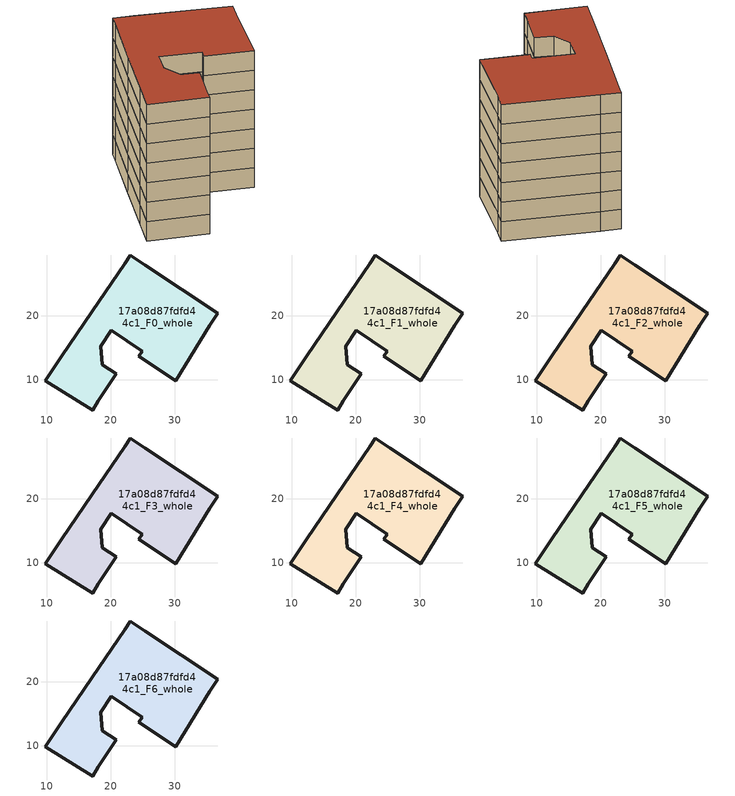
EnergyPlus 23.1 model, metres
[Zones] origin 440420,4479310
17a08d87fdfd44c1_F0_whole
 floor ground (EU_floor_Construction): 36.65,20.39 35.46,18.51 30.16,9.84 24.37,13.66 24.92,14.49 20.05,17.75 18.39,15.24 18.69,12.36 20.86,10.91 18.04,6.73 17.15,5.29 9.79,9.87 12.29,13.59 17.12,20.7 22.17,28.13 23.06,29.47 25.4,27.91 z0
 wall outside (EU_wall_Construction): 22.17,28.13 17.12,20.7 12.29,13.59 9.79,9.87 17.15,5.29 18.04,6.73 20.86,10.91 18.69,12.36 18.39,15.24 20.05,17.75 24.92,14.49 24.37,13.66 30.16,9.84 35.46,18.51 36.65,20.39 25.4,27.91 23.06,29.47 22.17,28.13 z0:3
17a08d87fdfd44c1_F1_whole
 floor to 17a08d87fdfd44c1_F0_whole (EU_floor_Construction): 36.65,20.39 35.46,18.51 30.16,9.84 24.37,13.66 24.92,14.49 20.05,17.75 18.39,15.24 18.69,12.36 20.86,10.91 18.04,6.73 17.15,5.29 9.79,9.87 12.29,13.59 17.12,20.7 22.17,28.13 23.06,29.47 25.4,27.91 z3
 wall outside (EU_wall_Construction): 22.17,28.13 17.12,20.7 12.29,13.59 9.79,9.87 17.15,5.29 18.04,6.73 20.86,10.91 18.69,12.36 18.39,15.24 20.05,17.75 24.92,14.49 24.37,13.66 30.16,9.84 35.46,18.51 36.65,20.39 25.4,27.91 23.06,29.47 22.17,28.13 z3:6
17a08d87fdfd44c1_F2_whole
 floor to 17a08d87fdfd44c1_F1_whole (EU_floor_Construction): 36.65,20.39 35.46,18.51 30.16,9.84 24.37,13.66 24.92,14.49 20.05,17.75 18.39,15.24 18.69,12.36 20.86,10.91 18.04,6.73 17.15,5.29 9.79,9.87 12.29,13.59 17.12,20.7 22.17,28.13 23.06,29.47 25.4,27.91 z6
 wall outside (EU_wall_Construction): 22.17,28.13 17.12,20.7 12.29,13.59 9.79,9.87 17.15,5.29 18.04,6.73 20.86,10.91 18.69,12.36 18.39,15.24 20.05,17.75 24.92,14.49 24.37,13.66 30.16,9.84 35.46,18.51 36.65,20.39 25.4,27.91 23.06,29.47 22.17,28.13 z6:9
17a08d87fdfd44c1_F3_whole
 floor to 17a08d87fdfd44c1_F2_whole (EU_floor_Construction): 36.65,20.39 35.46,18.51 30.16,9.84 24.37,13.66 24.92,14.49 20.05,17.75 18.39,15.24 18.69,12.36 20.86,10.91 18.04,6.73 17.15,5.29 9.79,9.87 12.29,13.59 17.12,20.7 22.17,28.13 23.06,29.47 25.4,27.91 z9
 wall outside (EU_wall_Construction): 22.17,28.13 17.12,20.7 12.29,13.59 9.79,9.87 17.15,5.29 18.04,6.73 20.86,10.91 18.69,12.36 18.39,15.24 20.05,17.75 24.92,14.49 24.37,13.66 30.16,9.84 35.46,18.51 36.65,20.39 25.4,27.91 23.06,29.47 22.17,28.13 z9:12
17a08d87fdfd44c1_F4_whole
 floor to 17a08d87fdfd44c1_F3_whole (EU_floor_Construction): 36.65,20.39 35.46,18.51 30.16,9.84 24.37,13.66 24.92,14.49 20.05,17.75 18.39,15.24 18.69,12.36 20.86,10.91 18.04,6.73 17.15,5.29 9.79,9.87 12.29,13.59 17.12,20.7 22.17,28.13 23.06,29.47 25.4,27.91 z12
 wall outside (EU_wall_Construction): 22.17,28.13 17.12,20.7 12.29,13.59 9.79,9.87 17.15,5.29 18.04,6.73 20.86,10.91 18.69,12.36 18.39,15.24 20.05,17.75 24.92,14.49 24.37,13.66 30.16,9.84 35.46,18.51 36.65,20.39 25.4,27.91 23.06,29.47 22.17,28.13 z12:15
17a08d87fdfd44c1_F5_whole
 floor to 17a08d87fdfd44c1_F4_whole (EU_floor_Construction): 36.65,20.39 35.46,18.51 30.16,9.84 24.37,13.66 24.92,14.49 20.05,17.75 18.39,15.24 18.69,12.36 20.86,10.91 18.04,6.73 17.15,5.29 9.79,9.87 12.29,13.59 17.12,20.7 22.17,28.13 23.06,29.47 25.4,27.91 z15
 wall outside (EU_wall_Construction): 22.17,28.13 17.12,20.7 12.29,13.59 9.79,9.87 17.15,5.29 18.04,6.73 20.86,10.91 18.69,12.36 18.39,15.24 20.05,17.75 24.92,14.49 24.37,13.66 30.16,9.84 35.46,18.51 36.65,20.39 25.4,27.91 23.06,29.47 22.17,28.13 z15:18
17a08d87fdfd44c1_F6_whole
 floor to 17a08d87fdfd44c1_F5_whole (EU_floor_Construction): 36.65,20.39 35.46,18.51 30.16,9.84 24.37,13.66 24.92,14.49 20.05,17.75 18.39,15.24 18.69,12.36 20.86,10.91 18.04,6.73 17.15,5.29 9.79,9.87 12.29,13.59 17.12,20.7 22.17,28.13 23.06,29.47 25.4,27.91 z18
 wall outside (EU_wall_Construction): 22.17,28.13 17.12,20.7 12.29,13.59 9.79,9.87 17.15,5.29 18.04,6.73 20.86,10.91 18.69,12.36 18.39,15.24 20.05,17.75 24.92,14.49 24.37,13.66 30.16,9.84 35.46,18.51 36.65,20.39 25.4,27.91 23.06,29.47 22.17,28.13 z18:21
 roof outside (EU_roof_Construction): 30.16,9.84 35.46,18.51 36.65,20.39 25.4,27.91 23.06,29.47 22.17,28.13 17.12,20.7 12.29,13.59 9.79,9.87 17.15,5.29 18.04,6.73 20.86,10.91 18.69,12.36 18.39,15.24 20.05,17.75 24.92,14.49 24.37,13.66 z21
[Building]
EU S2 Campaign: North Axis=0; Terrain=City; Solar Distribution=FullExterior
[Site:Location]
Madrid: Latitude=40.5; Longitude=-3.5; Time Zone=1; Elevation=609
[SizingPeriod:WeatherFileDays]
AnnualSizingPeriod: Begin Month=1; Begin Day of Month=1; End Month=12; End Day of Month=31; Day of Week for Start Day=Monday; Use Weather File Daylight Saving Period=No; Use Weather File Rain and Snow Indicators=No
[MATERIAL]
EU_InternalMass_Material: Roughness=MediumRough; Thickness=0.1; Conductivity=1; Density=1800; Specific Heat=900; Thermal Absorptance=0.9; Solar Absorptance=0.7; Visible Absorptance=0.7
[MATERIAL:NOMASS] Roughness=MediumRough; Thermal Absorptance=0.9; Solar Absorptance=0.7; Visible Absorptance=0.7
Name | Thermal Resistance
EU_wall_NoMass | 1.60022
EU_roof_NoMass | 1.57597
EU_floor_NoMass | 0.470652
[CONSTRUCTION]
EU_wall_Construction: EU_wall_NoMass
EU_roof_Construction: EU_roof_NoMass
EU_floor_Construction: EU_floor_NoMass
EU_InternalMass_Construction: EU_InternalMass_Material
[ZONE] Type=1; Multiplier=1; Ceiling Height=autocalculate; Floor Area=autocalculate; Part of Total Floor Area=Yes
Name | Volume
17a08d87fdfd44c1_F0_whole | 836.295
17a08d87fdfd44c1_F1_whole; 17a08d87fdfd44c1_F2_whole; 17a08d87fdfd44c1_F3_whole; 17a08d87fdfd44c1_F4_whole; 17a08d87fdfd44c1_F5_whole; 17a08d87fdfd44c1_F6_whole | 836.294
[INTERNALMASS] Construction=EU_InternalMass_Construction; Surface Area=278.765
Name | Zone or ZoneList
17a08d87fdfd44c1_F0_whole_EU_InternalMass | 17a08d87fdfd44c1_F0_whole
17a08d87fdfd44c1_F1_whole_EU_InternalMass | 17a08d87fdfd44c1_F1_whole
17a08d87fdfd44c1_F2_whole_EU_InternalMass | 17a08d87fdfd44c1_F2_whole
17a08d87fdfd44c1_F3_whole_EU_InternalMass | 17a08d87fdfd44c1_F3_whole
17a08d87fdfd44c1_F4_whole_EU_InternalMass | 17a08d87fdfd44c1_F4_whole
17a08d87fdfd44c1_F5_whole_EU_InternalMass | 17a08d87fdfd44c1_F5_whole
17a08d87fdfd44c1_F6_whole_EU_InternalMass | 17a08d87fdfd44c1_F6_whole
[OTHEREQUIPMENT] Fuel Type=Electricity; Design Level Calculation Method=Watts/Area; Power per Zone Floor Area=1; Fraction Latent=0; Fraction Radiant=0; Fraction Lost=0; Carbon Dioxide Generation Rate=0; EndUse Subcategory=EU_Step8_InternalGains
Name | Zone or ZoneList or Space or SpaceList | Schedule
EU_Step8_InternalGain_17a08d87fdfd44c1_F0_whole_f000 | 17a08d87fdfd44c1_F0_whole | EU_Step8_GainSchedule_17a08d87fdfd44c1_F0_whole_f000
EU_Step8_InternalGain_17a08d87fdfd44c1_F1_whole_f000 | 17a08d87fdfd44c1_F1_whole | EU_Step8_GainSchedule_17a08d87fdfd44c1_F1_whole_f000
EU_Step8_InternalGain_17a08d87fdfd44c1_F2_whole_f000 | 17a08d87fdfd44c1_F2_whole | EU_Step8_GainSchedule_17a08d87fdfd44c1_F2_whole_f000
EU_Step8_InternalGain_17a08d87fdfd44c1_F3_whole_f000 | 17a08d87fdfd44c1_F3_whole | EU_Step8_GainSchedule_17a08d87fdfd44c1_F3_whole_f000
EU_Step8_InternalGain_17a08d87fdfd44c1_F4_whole_f000 | 17a08d87fdfd44c1_F4_whole | EU_Step8_GainSchedule_17a08d87fdfd44c1_F4_whole_f000
EU_Step8_InternalGain_17a08d87fdfd44c1_F5_whole_f000 | 17a08d87fdfd44c1_F5_whole | EU_Step8_GainSchedule_17a08d87fdfd44c1_F5_whole_f000
EU_Step8_InternalGain_17a08d87fdfd44c1_F6_whole_f000 | 17a08d87fdfd44c1_F6_whole | EU_Step8_GainSchedule_17a08d87fdfd44c1_F6_whole_f000
[ZONEVENTILATION:DESIGNFLOWRATE] Schedule=EU_AlwaysOn; Design Flow Rate Calculation Method=AirChanges/Hour; Air Changes per Hour=0.480704; Ventilation Type=Natural; Fan Pressure Rise=0; Fan Total Efficiency=1; Constant Term Coefficient=1; Temperature Term Coefficient=0; Velocity Term Coefficient=0; Velocity Squared Term Coefficient=0; Minimum Indoor Temperature=-100; Maximum Indoor Temperature=100; Delta Temperature=-100; Minimum Outdoor Temperature=-100; Maximum Outdoor Temperature=100; Maximum Wind Speed=40
Name | Zone or ZoneList or Space or SpaceList
EU_ConstantAir_17a08d87fdfd44c1_F0_whole | 17a08d87fdfd44c1_F0_whole
EU_ConstantAir_17a08d87fdfd44c1_F1_whole | 17a08d87fdfd44c1_F1_whole
EU_ConstantAir_17a08d87fdfd44c1_F2_whole | 17a08d87fdfd44c1_F2_whole
EU_ConstantAir_17a08d87fdfd44c1_F3_whole | 17a08d87fdfd44c1_F3_whole
EU_ConstantAir_17a08d87fdfd44c1_F4_whole | 17a08d87fdfd44c1_F4_whole
EU_ConstantAir_17a08d87fdfd44c1_F5_whole | 17a08d87fdfd44c1_F5_whole
EU_ConstantAir_17a08d87fdfd44c1_F6_whole | 17a08d87fdfd44c1_F6_whole
[HVACTEMPLATE:THERMOSTAT] Constant Heating Setpoint=20; Constant Cooling Setpoint=50
EU_HeatOnly_17a08d87fdfd44c1_F0_whole; EU_HeatOnly_17a08d87fdfd44c1_F1_whole; EU_HeatOnly_17a08d87fdfd44c1_F2_whole; EU_HeatOnly_17a08d87fdfd44c1_F3_whole; EU_HeatOnly_17a08d87fdfd44c1_F4_whole; EU_HeatOnly_17a08d87fdfd44c1_F5_whole; EU_HeatOnly_17a08d87fdfd44c1_F6_whole
[HVACTEMPLATE:ZONE:IDEALLOADSAIRSYSTEM] System Availability Schedule=EU_AlwaysOn; Maximum Heating Supply Air Temperature=50; Minimum Cooling Supply Air Temperature=13; Maximum Heating Supply Air Humidity Ratio=0.0156; Minimum Cooling Supply Air Humidity Ratio=0.0077; Heating Limit=NoLimit; Cooling Limit=NoLimit; Heating Availability Schedule=EU_AlwaysOn; Cooling Availability Schedule=EU_CoolingOff; Dehumidification Control Type=ConstantSensibleHeatRatio; Cooling Sensible Heat Ratio=0.7; Dehumidification Setpoint=60; Humidification Control Type=None; Humidification Setpoint=30; Outdoor Air Method=None; Outdoor Air Flow Rate per Person=0.00944; Outdoor Air Flow Rate per Zone Floor Area=0; Outdoor Air Flow Rate per Zone=0; Demand Controlled Ventilation Type=None; Outdoor Air Economizer Type=NoEconomizer; Heat Recovery Type=None; Sensible Heat Recovery Effectiveness=0.7; Latent Heat Recovery Effectiveness=0.65
Name | Template Thermostat
17a08d87fdfd44c1_F0_whole | EU_HeatOnly_17a08d87fdfd44c1_F0_whole
17a08d87fdfd44c1_F1_whole | EU_HeatOnly_17a08d87fdfd44c1_F1_whole
17a08d87fdfd44c1_F2_whole | EU_HeatOnly_17a08d87fdfd44c1_F2_whole
17a08d87fdfd44c1_F3_whole | EU_HeatOnly_17a08d87fdfd44c1_F3_whole
17a08d87fdfd44c1_F4_whole | EU_HeatOnly_17a08d87fdfd44c1_F4_whole
17a08d87fdfd44c1_F5_whole | EU_HeatOnly_17a08d87fdfd44c1_F5_whole
17a08d87fdfd44c1_F6_whole | EU_HeatOnly_17a08d87fdfd44c1_F6_whole
[SIZING:ZONE] Zone Cooling Design Supply Air Temperature Input Method=SupplyAirTemperature; Zone Cooling Design Supply Air Temperature=13; Zone Heating Design Supply Air Temperature Input Method=SupplyAirTemperature; Zone Heating Design Supply Air Temperature=50; Zone Cooling Design Supply Air Humidity Ratio=0.008; Zone Heating Design Supply Air Humidity Ratio=0.008; Cooling Design Air Flow Method=DesignDay; Cooling Design Air Flow Rate=0; Cooling Minimum Air Flow per Zone Floor Area=0.000762; Cooling Minimum Air Flow=0; Cooling Minimum Air Flow Fraction=0.2; Heating Design Air Flow Method=DesignDay; Heating Design Air Flow Rate=0; Heating Maximum Air Flow per Zone Floor Area=0.002032; Heating Maximum Air Flow=0.141576; Heating Maximum Air Flow Fraction=0.3; Account for Dedicated Outdoor Air System=No; Dedicated Outdoor Air System Control Strategy=NeutralSupplyAir; Dedicated Outdoor Air Low Setpoint Temperature for Design=autosize; Dedicated Outdoor Air High Setpoint Temperature for Design=autosize; Zone Load Sizing Method=Sensible Load Only No Latent Load; Zone Latent Cooling Design Supply Air Humidity Ratio Input Method=HumidityRatioDifference; Zone Cooling Design Supply Air Humidity Ratio Difference=0.005; Zone Latent Heating Design Supply Air Humidity Ratio Input Method=HumidityRatioDifference; Zone Humidification Design Supply Air Humidity Ratio Difference=0.005
17a08d87fdfd44c1_F0_whole; 17a08d87fdfd44c1_F1_whole; 17a08d87fdfd44c1_F2_whole; 17a08d87fdfd44c1_F3_whole; 17a08d87fdfd44c1_F4_whole; 17a08d87fdfd44c1_F5_whole; 17a08d87fdfd44c1_F6_whole
[SCHEDULE:CONSTANT]
Name | Hourly Value
EU_AlwaysOn | 1
EU_CoolingOff | 0
[SCHEDULE:FILE] Column Number=1; Rows to Skip at Top=0; Number of Hours of Data=8760; Column Separator=Comma; Interpolate to Timestep=No; Minutes per Item=60; Adjust Schedule for Daylight Savings=Yes
Name | File
EU_Step8_GainSchedule_17a08d87fdfd44c1_F0_whole_f000 | C:\Users\o_iseri\Desktop\OpenUBEM\openubem\outputs\eu_evidence\EU-11\ES-MAD-BERRUGUETE\idfs\17a08d87fdfd44c1\17a08d87fdfd44c1_F0_whole_f000_gain.csv
EU_Step8_GainSchedule_17a08d87fdfd44c1_F1_whole_f000 | C:\Users\o_iseri\Desktop\OpenUBEM\openubem\outputs\eu_evidence\EU-11\ES-MAD-BERRUGUETE\idfs\17a08d87fdfd44c1\17a08d87fdfd44c1_F1_whole_f000_gain.csv
EU_Step8_GainSchedule_17a08d87fdfd44c1_F2_whole_f000 | C:\Users\o_iseri\Desktop\OpenUBEM\openubem\outputs\eu_evidence\EU-11\ES-MAD-BERRUGUETE\idfs\17a08d87fdfd44c1\17a08d87fdfd44c1_F2_whole_f000_gain.csv
EU_Step8_GainSchedule_17a08d87fdfd44c1_F3_whole_f000 | C:\Users\o_iseri\Desktop\OpenUBEM\openubem\outputs\eu_evidence\EU-11\ES-MAD-BERRUGUETE\idfs\17a08d87fdfd44c1\17a08d87fdfd44c1_F3_whole_f000_gain.csv
EU_Step8_GainSchedule_17a08d87fdfd44c1_F4_whole_f000 | C:\Users\o_iseri\Desktop\OpenUBEM\openubem\outputs\eu_evidence\EU-11\ES-MAD-BERRUGUETE\idfs\17a08d87fdfd44c1\17a08d87fdfd44c1_F4_whole_f000_gain.csv
EU_Step8_GainSchedule_17a08d87fdfd44c1_F5_whole_f000 | C:\Users\o_iseri\Desktop\OpenUBEM\openubem\outputs\eu_evidence\EU-11\ES-MAD-BERRUGUETE\idfs\17a08d87fdfd44c1\17a08d87fdfd44c1_F5_whole_f000_gain.csv
EU_Step8_GainSchedule_17a08d87fdfd44c1_F6_whole_f000 | C:\Users\o_iseri\Desktop\OpenUBEM\openubem\outputs\eu_evidence\EU-11\ES-MAD-BERRUGUETE\idfs\17a08d87fdfd44c1\17a08d87fdfd44c1_F6_whole_f000_gain.csv
